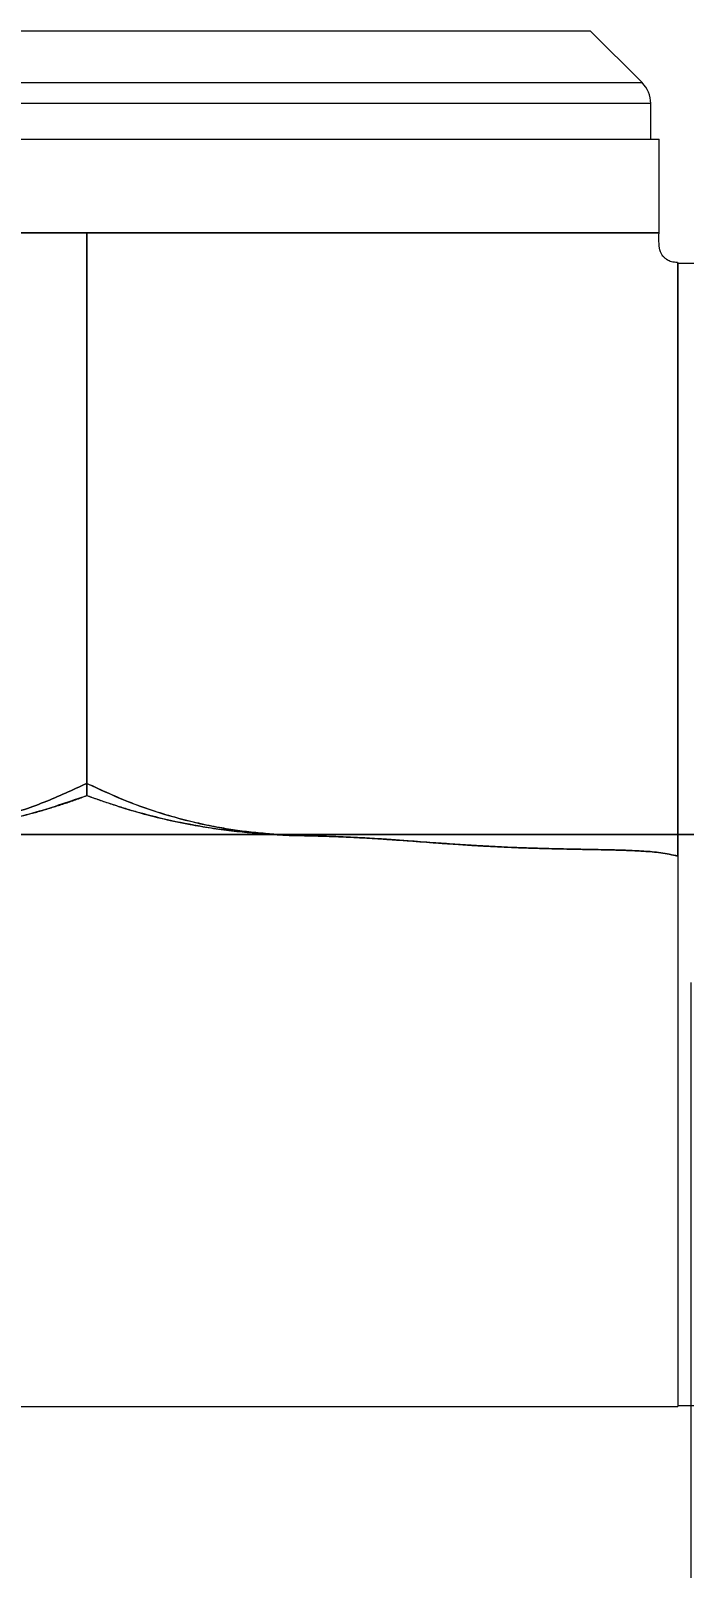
# Model space of a CAD drawing. Header units: millimetres. Extents: x 54 to 415, y 5 to 258.
# Drawn here: x 106.28 to 110.7, y 169.8 to 180.19 of the extents above; entities that cross this region are included whole.
import ezdxf

# ---------------------------------------------------------------- set-up
doc = ezdxf.new("R2010")
doc.units = ezdxf.units.MM
doc.linetypes.add('CENTERX2', pattern=[20.32, 12.7, -2.54, 2.54, -2.54])
doc.styles.add('SLDTEXTSTYLE0', font='TXT', dxfattribs={"width": 0.75})
doc.dimstyles.new('SLDDIMSTYLE0', dxfattribs={"dimtxt": 3.5, "dimasz": 3.302, "dimexe": 0, "dimexo": 0.0625, "dimgap": 0.875, "dimtad": 1, "dimlfac": 15, "dimrnd": 1e-09, "dimzin": 12, "dimdsep": 46, "dimtxsty": 'SLDTEXTSTYLE0', "dimsah": 1, "dimcen": 0.09, "dimadec": 0, "dimazin": 3, "dimtfac": 1, "dimtofl": 0, "dimtmove": 0, "dimatfit": 3, "dimfxl": 1, "dimfrac": 2, "dimtolj": 1, "dimtzin": 12, "dimarcsym": 0})
doc.dimstyles.new('SLDDIMSTYLE2', dxfattribs={"dimtxt": 3.5, "dimasz": 3.302, "dimexe": 0, "dimexo": 0.0625, "dimgap": 0.875, "dimtad": 1, "dimlfac": 15, "dimrnd": 1e-09, "dimzin": 12, "dimdsep": 46, "dimtxsty": 'SLDTEXTSTYLE0', "dimsah": 1, "dimcen": 0.09, "dimadec": 0, "dimazin": 3, "dimtfac": 1, "dimtmove": 0, "dimatfit": 0, "dimfxl": 1, "dimfrac": 2, "dimtolj": 1, "dimtzin": 12, "dimarcsym": 0})

# ---------------------------------------------------------------- blocks, each defined once
blk = doc.blocks.new('_D_6')
at = {"color": 7, "linetype": 'Continuous', "lineweight": 0}
for p, q in [((53.692, 173.759), (53.692, 65.092)), ((177.725, 173.759), (177.725, 65.092)), ((53.692, 66.092), (177.725, 66.092))]:
    blk.add_line(p, q, dxfattribs=at)
for points in [[(53.692, 66.092), (56.994, 65.584), (56.994, 66.6)], [(177.725, 66.092), (174.423, 66.6), (174.423, 65.584)]]:
    blk.add_solid(points, dxfattribs=at)
at = {"color": 7, "linetype": 'Continuous', "lineweight": 0, "char_height": 3.5, "attachment_point": 1, "style": 'SLDTEXTSTYLE0'}
for s, insert in [('Max. working area', (86.31, 70.658)), ('%%c', (129.618, 70.604)), ('1860,50', (134.896, 70.658))]:
    blk.add_mtext(s, dxfattribs=dict(at, insert=insert))
blk = doc.blocks.new('_D_7')
at = {"color": 7, "linetype": 'Continuous', "lineweight": 0}
for p, q in [((110.742, 173.759), (110.742, 97.775)), ((120.675, 173.759), (120.675, 97.775)), ((110.742, 98.775), (104.392, 98.775)), ((110.742, 98.775), (120.675, 98.775)), ((120.675, 98.775), (143.663, 98.775))]:
    blk.add_line(p, q, dxfattribs=at)
for points in [[(110.742, 98.775), (107.44, 99.283), (107.44, 98.267)], [(120.675, 98.775), (123.977, 98.267), (123.977, 99.283)]]:
    blk.add_solid(points, dxfattribs=at)
at = {"color": 7, "linetype": 'Continuous', "lineweight": 0, "char_height": 3.5, "attachment_point": 1, "style": 'SLDTEXTSTYLE0'}
for s, insert in [('%%c', (130.626, 103.287)), ('149', (135.904, 103.34))]:
    blk.add_mtext(s, dxfattribs=dict(at, insert=insert))
blk = doc.blocks.new('_D_8')
at = {"color": 7, "linetype": 'Continuous', "lineweight": 0}
for p, q in [((59.042, 173.759), (59.042, 83.092)), ((172.375, 173.759), (172.375, 83.092)), ((59.042, 84.092), (172.375, 84.092))]:
    blk.add_line(p, q, dxfattribs=at)
for points in [[(59.042, 84.092), (62.344, 83.584), (62.344, 84.6)], [(172.375, 84.092), (169.073, 84.6), (169.073, 83.584)]]:
    blk.add_solid(points, dxfattribs=at)
at = {"color": 7, "linetype": 'Continuous', "lineweight": 0, "char_height": 3.5, "attachment_point": 1, "style": 'SLDTEXTSTYLE0'}
for s, insert in [('Recommended Reach', (84.443, 88.658)), ('%%c', (137.95, 88.604)), ('1700', (143.228, 88.658))]:
    blk.add_mtext(s, dxfattribs=dict(at, insert=insert))

msp = doc.modelspace()

# ---------------------------------------------------------------- linework, layer by layer
at = {"color": 7, "linetype": 'Continuous', "lineweight": 15}
for p, q in [((103.26153, 180.19182), (110.06176, 180.19182)), ((110.41307, 179.84098), (110.06222, 180.19182)), ((102.91022, 179.84098), (110.41118, 179.84098)), ((110.47164, 179.69956), (102.85164, 179.69956)), ((110.47164, 179.45907), (110.47164, 179.69956)), ((102.79529, 179.45907), (110.528, 179.45907)), ((102.85164, 179.45907), (110.47164, 179.45907)), ((110.52831, 178.82486), (110.52831, 179.45907)), ((106.08711, 178.82573), (106.30903, 178.82573)), ((106.30903, 178.82573), (106.08711, 178.82573)), ((106.30903, 178.82573), (106.31235, 178.82573)), ((106.31235, 178.82573), (106.30903, 178.82573)), ((106.31235, 178.82573), (106.47911, 178.82573)), ((106.47911, 178.82573), (106.31235, 178.82573)), ((106.47911, 178.82573), (106.66164, 178.82573)), ((106.66164, 178.82573), (106.47911, 178.82573)), ((106.84418, 178.82573), (106.66164, 178.82573)), ((106.66164, 178.82573), (106.84418, 178.82573)), ((107.01094, 178.82573), (106.84418, 178.82573)), ((106.84418, 178.82573), (107.01094, 178.82573)), ((107.01425, 178.82573), (107.01094, 178.82573)), ((107.01094, 178.82573), (107.01425, 178.82573)), ((107.23617, 178.82573), (107.01425, 178.82573)), ((107.01425, 178.82573), (107.23617, 178.82573)), ((107.59401, 178.82573), (107.23617, 178.82573)), ((107.23617, 178.82573), (107.59401, 178.82573)), ((107.64727, 178.82573), (107.59401, 178.82573)), ((107.59401, 178.82573), (107.64727, 178.82573)), ((107.64947, 178.82573), (107.64727, 178.82573)), ((107.64727, 178.82573), (107.64947, 178.82573)), ((107.97153, 178.82573), (107.64947, 178.82573)), ((107.64947, 178.82573), (107.97153, 178.82573)), ((107.98412, 178.82573), (107.97153, 178.82573)), ((107.97153, 178.82573), (107.98412, 178.82573)), ((108.30831, 178.82573), (107.98412, 178.82573)), ((107.98412, 178.82573), (108.30996, 178.82573)), ((108.30996, 178.82573), (108.30831, 178.82573)), ((108.95922, 178.82573), (108.86662, 178.8252)), ((108.86662, 178.82573), (108.95922, 178.82573)), ((109.14709, 178.82573), (108.95922, 178.82573)), ((108.95922, 178.82573), (109.14709, 178.82573)), ((109.26627, 178.82573), (109.14709, 178.82573)), ((109.14709, 178.82573), (109.26627, 178.82573)), ((109.40685, 178.82573), (109.26627, 178.82573)), ((109.26627, 178.82573), (109.40685, 178.82573)), ((109.52154, 178.82573), (109.40685, 178.82573)), ((109.82002, 178.82573), (109.97474, 178.82573)), ((109.97507, 178.82573), (109.97474, 178.82573)), ((109.97474, 178.82573), (110.01028, 178.82573)), ((110.01028, 178.82573), (109.97507, 178.82573)), ((110.01028, 178.82573), (110.17263, 178.82573)), ((110.16713, 178.82573), (110.01028, 178.82573)), ((110.17263, 178.82573), (110.16713, 178.82573)), ((110.39303, 178.82582), (110.40652, 178.82573)), ((110.40577, 178.82573), (110.39303, 178.82582)), ((110.40652, 178.82573), (110.40577, 178.82573)), ((110.40652, 178.82573), (110.46957, 178.82573)), ((110.46957, 178.82573), (110.48393, 178.82573)), ((110.48393, 178.82573), (110.46957, 178.82544)), ((110.51457, 178.82573), (110.48393, 178.82573)), ((110.48393, 178.82573), (110.51457, 178.82573)), ((110.51493, 178.82573), (110.51457, 178.82573)), ((110.51457, 178.82573), (110.51493, 178.82573)), ((110.52831, 178.82573), (110.51493, 178.82573)), ((110.51493, 178.82573), (110.52831, 178.82573)), ((111.00831, 178.61907), (110.65498, 178.61907)), ((110.65498, 178.61875), (110.65498, 170.89938)), ((107.92704, 174.75907), (107.9241, 174.75967)), ((110.65498, 174.61229), (110.65498, 170.8924)), ((106.21016, 170.8924), (110.65498, 170.8924)), ((110.65498, 170.89907), (111.00831, 170.89907))]:
    msp.add_line(p, q, dxfattribs=at)
at = {"color": 7, "linetype": 'CENTERX2', "lineweight": 0}
msp.add_line((59.04164, 174.75907), (172.37498, 174.75907), dxfattribs=at)
at = {"color": 7, "linetype": 'CENTERX2', "lineweight": 0, "ltscale": 1.333333}
msp.add_line((113.64164, 174.75907), (100.04785, 174.75907), dxfattribs=at)
at = {"color": 7, "linetype": 'Continuous', "lineweight": 15, "flags": 128}
msp.add_lwpolyline([(106.66164, 177.05312), (106.66164, 177.26521), (106.66163, 177.50535), (106.66164, 177.73989), (106.66164, 177.77221), (106.66164, 177.80491), (106.66164, 177.83798), (106.66164, 177.87142), (106.66164, 177.90524), (106.66164, 177.93942), (106.66166, 178.14613), (106.66168, 178.32543), (106.66169, 178.47734), (106.66169, 178.60183), (106.66168, 178.69892), (106.66166, 178.7686), (106.66165, 178.81087), (106.66165, 178.82173), (106.66164, 178.82459), (106.66164, 178.82537), (106.66164, 178.82561), (106.66164, 178.82573)], dxfattribs=at)
at = {"color": 7, "linetype": 'CENTERX2', "lineweight": 0}
msp.add_circle((115.70831, 174.75907), 62.01667, dxfattribs=at)
at = {"color": 7, "linetype": 'Continuous', "lineweight": 15}
msp.add_circle((115.70831, 174.75907), 56.66667, dxfattribs=at)
msp.add_arc((110.27164, 179.69956), 0.2, 0, 45, dxfattribs=at)
for points, knots in [([(106.66164, 178.82573), (106.66164, 178.73712), (106.66163, 178.55988), (106.66159, 178.29404), (106.66159, 178.02776), (106.6617, 177.76106), (106.6617, 177.49451), (106.66167, 177.2291), (106.66164, 176.9477), (106.66164, 176.65256), (106.66165, 176.34241), (106.66163, 176.03638), (106.6617, 175.72825), (106.66166, 175.41807), (106.66165, 175.20888), (106.66164, 175.10397)], [0, 0, 0, 0, 0.07142855, 0.142859047, 0.214285562, 0.286059285, 0.357833463, 0.429141863, 0.49999095, 0.584652597, 0.667038518, 0.749986417, 0.831329995, 0.915408015, 1, 1, 1, 1]), ([(108.86662, 178.8252), (108.83594, 178.82513), (108.76841, 178.82499), (108.65944, 178.82559), (108.54302, 178.82668), (108.42596, 178.82679), (108.34853, 178.82608), (108.30996, 178.82573)], [0, 0, 0, 0, 0.17310748, 0.38097011, 0.59911099, 0.8003155, 1, 1, 1, 1]), ([(109.82002, 178.82556), (109.78898, 178.82568), (109.72773, 178.82592), (109.62822, 178.82606), (109.55779, 178.82585), (109.52154, 178.82573)], [0, 0, 0, 0, 0.33259553, 0.65640972, 1, 1, 1, 1]), ([(109.97474, 178.82573), (109.95499, 178.82567), (109.91879, 178.82555), (109.86678, 178.82547), (109.8344, 178.82553), (109.82002, 178.82556)], [0, 0, 0, 0, 0.40021303, 0.73354689, 1, 1, 1, 1]), ([(110.17263, 178.82573), (110.19386, 178.82567), (110.23762, 178.82552), (110.2973, 178.82571), (110.34988, 178.82594), (110.37922, 178.82586), (110.39247, 178.82583)], [0, 0, 0, 0, 0.24236256, 0.49950637, 0.77386234, 1, 1, 1, 1]), ([(110.29958, 178.82573), (110.2791, 178.82566), (110.24008, 178.82553), (110.19436, 178.82567), (110.17263, 178.82573)], [0, 0, 0, 0, 0.52481628, 1, 1, 1, 1]), ([(110.39247, 178.82583), (110.37964, 178.82586), (110.3517, 178.82595), (110.31788, 178.82581), (110.29958, 178.82573)], [0, 0, 0, 0, 0.45909477, 1, 1, 1, 1]), ([(110.46957, 178.82544), (110.46504, 178.82541), (110.45455, 178.82533), (110.43417, 178.82547), (110.41637, 178.82564), (110.40652, 178.82573)], [0, 0, 0, 0, 0.2538279, 0.58716204, 1, 1, 1, 1]), ([(110.65327, 178.62533), (110.63908, 178.62612), (110.61472, 178.62749), (110.58599, 178.64068), (110.56741, 178.65455), (110.55512, 178.66742), (110.5451, 178.68139), (110.53127, 178.70729), (110.52612, 178.75856), (110.5275, 178.80227), (110.52831, 178.82797)], [0, 0, 0, 0, 0.15282427, 0.26235355, 0.33692166, 0.4036878, 0.45448773, 0.52332726, 0.71970949, 1, 1, 1, 1]), ([(110.65498, 174.61229), (110.65498, 174.71895), (110.65498, 174.93302), (110.65498, 175.25589), (110.65498, 175.57904), (110.65498, 175.89627), (110.65498, 176.20311), (110.65498, 176.49838), (110.65498, 176.78412), (110.65498, 177.05522), (110.65498, 177.30857), (110.65498, 177.54289), (110.65498, 177.75963), (110.65498, 177.93873), (110.65498, 178.08633), (110.65498, 178.2063), (110.65498, 178.31698), (110.65498, 178.41406), (110.65498, 178.49277), (110.65498, 178.55206), (110.65498, 178.5937), (110.65498, 178.61938), (110.65498, 178.62774), (110.65498, 178.62111), (110.65498, 178.60275), (110.65498, 178.57264), (110.65498, 178.5309), (110.65498, 178.46879), (110.65498, 178.37858), (110.65498, 178.25073), (110.65498, 178.09606), (110.65498, 177.91739), (110.65498, 177.71742), (110.65498, 177.49727), (110.65498, 177.25453), (110.65498, 176.99426), (110.65498, 176.72006), (110.65498, 176.43407), (110.65498, 176.13301), (110.65498, 175.84062), (110.65498, 175.56194), (110.65498, 175.31276), (110.65498, 175.073), (110.65498, 174.84307), (110.65498, 174.68944), (110.65498, 174.61229)], [0, 0, 0, 0, 0.02572343, 0.05162553, 0.07809083, 0.10475107, 0.13065673, 0.15656234, 0.18283833, 0.20949763, 0.23538807, 0.26127839, 0.28753815, 0.31417954, 0.33355955, 0.3539379, 0.37431628, 0.39664568, 0.41897536, 0.43909901, 0.45935264, 0.47960568, 0.49999712, 0.51709452, 0.5342407, 0.55146887, 0.56869714, 0.58600606, 0.61195535, 0.63808413, 0.66478288, 0.69167995, 0.71756869, 0.74363898, 0.77028368, 0.79712698, 0.82295616, 0.84896644, 0.87525697, 0.90193192, 0.92320969, 0.94448743, 0.96293676, 0.98138607, 1, 1, 1, 1]), ([(106.66164, 175.10397), (106.66166, 175.16636), (106.66168, 175.28895), (106.66166, 175.47124), (106.66164, 175.67129), (106.66164, 175.8218), (106.66165, 175.92319), (106.66165, 175.95486), (106.66165, 175.98617), (106.66165, 176.01715), (106.66162, 176.0478), (106.66173, 176.0742), (106.66135, 176.10714), (106.66156, 176.1559), (106.66165, 176.21084), (106.66168, 176.26261), (106.66168, 176.3034), (106.66168, 176.34817), (106.66167, 176.39691), (106.66166, 176.44962), (106.66165, 176.50632), (106.66164, 176.62147), (106.66164, 176.80418), (106.66164, 176.96666), (106.66164, 177.05312)], [0, 0, 0, 0, 0.09606708, 0.18875216, 0.28057921, 0.40396658, 0.42038931, 0.43663209, 0.45269764, 0.46858876, 0.48430836, 0.49985947, 0.50922145, 0.53501607, 0.57489272, 0.59377846, 0.61470328, 0.63766765, 0.66267205, 0.68971695, 0.71880278, 0.74992993, 0.86694775, 1, 1, 1, 1]), ([(104.44262, 174.71219), (104.55193, 174.72027), (104.77061, 174.73643), (105.09926, 174.74934), (105.42792, 174.75717), (105.75299, 174.79764), (106.06892, 174.87064), (106.37366, 174.97032), (106.56604, 175.0596), (106.66164, 175.10397)], [0, 0, 0, 0, 0.14456591, 0.28921399, 0.43383459, 0.5780215, 0.7203775, 0.86103382, 1, 1, 1, 1]), ([(106.66164, 175.10397), (106.56604, 175.0596), (106.37366, 174.97032), (106.06892, 174.87064), (105.75298, 174.79764), (105.42791, 174.75717), (105.09924, 174.74934), (104.7706, 174.73643), (104.55192, 174.72027), (104.44262, 174.71219)], [0, 0, 0, 0, 0.1389676, 0.27962537, 0.42198286, 0.56617127, 0.71079333, 0.85544218, 1, 1, 1, 1]), ([(106.66164, 175.02154), (106.66164, 175.03511), (106.66164, 175.06257), (106.66164, 175.09006), (106.66164, 175.10397)], [0, 0, 0, 0, 0.49417967, 1, 1, 1, 1]), ([(107.9241, 174.75967), (107.90586, 174.76144), (107.86556, 174.76533), (107.80444, 174.77074), (107.74141, 174.77778), (107.67985, 174.78579), (107.61888, 174.79495), (107.53101, 174.80993), (107.41626, 174.8333), (107.21633, 174.88366), (106.9604, 174.96564), (106.76129, 175.05783), (106.66164, 175.10397)], [0, 0, 0, 0, 0.04176144, 0.09223486, 0.13979984, 0.18623734, 0.23366781, 0.28024445, 0.38931597, 0.50035632, 0.74995005, 1, 1, 1, 1]), ([(106.66164, 175.10397), (106.66164, 175.09006), (106.66164, 175.06257), (106.66164, 175.03511), (106.66164, 175.02154)], [0, 0, 0, 0, 0.50583207, 1, 1, 1, 1]), ([(106.66164, 175.10397), (106.74728, 175.06394), (106.91892, 174.9837), (107.18832, 174.89105), (107.46311, 174.81999), (107.6916, 174.78167), (107.86895, 174.76495), (107.99532, 174.75291), (108.12458, 174.7516), (108.2525, 174.74772), (108.38001, 174.74329), (108.50545, 174.73737), (108.6397, 174.72949), (108.79032, 174.71896), (108.95205, 174.70692), (109.11966, 174.69454), (109.28134, 174.68397), (109.44312, 174.67517), (109.60152, 174.66846), (109.75116, 174.66382), (109.88758, 174.66063), (110.01567, 174.65826), (110.14164, 174.65593), (110.25309, 174.65342), (110.3468, 174.65), (110.42546, 174.64595), (110.50467, 174.63954), (110.58198, 174.63066), (110.63162, 174.61817), (110.65498, 174.61229)], [0, 0, 0, 0, 0.06994222, 0.1401809, 0.21047598, 0.27983947, 0.31133966, 0.34233223, 0.37373148, 0.40695643, 0.43705811, 0.46815743, 0.49990295, 0.53658716, 0.57990191, 0.61993902, 0.66097273, 0.69981538, 0.73985352, 0.77830636, 0.8106195, 0.84084538, 0.87312602, 0.90386911, 0.92335175, 0.94252514, 0.96215209, 0.98218968, 1, 1, 1, 1]), ([(106.66164, 175.02154), (106.5475, 174.98184), (106.3192, 174.90243), (105.9797, 174.825), (105.74491, 174.78978), (105.61863, 174.77657), (105.58739, 174.77353), (105.55689, 174.77078), (105.52604, 174.76824), (105.49892, 174.76615), (105.47261, 174.76423), (105.44081, 174.76201), (105.41559, 174.76022), (105.39923, 174.75907)], [0, 0, 0, 0, 0.27999218, 0.56002509, 0.80561006, 0.82987498, 0.85433094, 0.8783493, 0.90085852, 0.92609977, 0.94140315, 0.96198926, 1, 1, 1, 1]), ([(105.39923, 174.75907), (105.47977, 174.76479), (105.6403, 174.77619), (105.87984, 174.80915), (106.06441, 174.84541), (106.19572, 174.87655), (106.27453, 174.89686), (106.35287, 174.91867), (106.43084, 174.94202), (106.50832, 174.9669), (106.58538, 174.99324), (106.63623, 175.01211), (106.66164, 175.02154)], [0, 0, 0, 0, 0.18708628, 0.37289474, 0.55994421, 0.62277778, 0.68564243, 0.74856186, 0.81124147, 0.87427763, 0.93716025, 1, 1, 1, 1]), ([(106.66164, 175.02154), (106.77577, 174.98182), (107.00405, 174.90238), (107.2634, 174.84345), (107.42903, 174.8137), (107.49928, 174.80237), (107.56944, 174.7923), (107.63977, 174.78346), (107.70984, 174.77589), (107.77988, 174.76952), (107.85115, 174.76399), (107.89928, 174.76114), (107.9241, 174.75967)], [0, 0, 0, 0, 0.27997369, 0.55998802, 0.61508086, 0.67004634, 0.7249011, 0.77936361, 0.83431118, 0.8882519, 0.94237326, 1, 1, 1, 1]), ([(107.92405, 174.75907), (107.84351, 174.76479), (107.68298, 174.77619), (107.44345, 174.80915), (107.25888, 174.84541), (107.12757, 174.87655), (107.04876, 174.89686), (106.97042, 174.91867), (106.89244, 174.94202), (106.81497, 174.9669), (106.73791, 174.99324), (106.68706, 175.01211), (106.66164, 175.02154)], [0, 0, 0, 0, 0.18708634, 0.37289484, 0.55994435, 0.62277794, 0.6856426, 0.74856205, 0.81124167, 0.87427785, 0.93716048, 1, 1, 1, 1]), ([(110.65498, 174.61229), (110.61667, 174.62086), (110.54093, 174.6378), (110.422, 174.6461), (110.3031, 174.65188), (110.19985, 174.65453), (110.09945, 174.65658), (109.99947, 174.6584), (109.88898, 174.66053), (109.76618, 174.66338), (109.62607, 174.6674), (109.46286, 174.67408), (109.30167, 174.68256), (109.14788, 174.69259), (108.99363, 174.70358), (108.85035, 174.71431), (108.71288, 174.72427), (108.58775, 174.73253), (108.46739, 174.73899), (108.35666, 174.74378), (108.25795, 174.7472), (108.17891, 174.74937), (108.11926, 174.75079), (108.07981, 174.75168), (108.04111, 174.75241), (108.00204, 174.75328), (107.96279, 174.75631), (107.93623, 174.7582), (107.92405, 174.75907)], [0, 0, 0, 0, 0.042973, 0.08495207, 0.13039921, 0.1735442, 0.19815081, 0.24048301, 0.28315701, 0.31929562, 0.37513651, 0.43681687, 0.49835118, 0.55207835, 0.60576584, 0.66786856, 0.70957938, 0.75685959, 0.80533663, 0.8417075, 0.87836495, 0.91360227, 0.92838677, 0.94377909, 0.95685583, 0.97081612, 0.98661253, 1, 1, 1, 1]), ([(107.92704, 174.75907), (107.92713, 174.75905), (107.92733, 174.75902), (107.9278, 174.75896), (107.92895, 174.75884), (107.93306, 174.75847), (107.94848, 174.75727), (107.9708, 174.75568), (107.99569, 174.75397), (108.044, 174.75161), (108.11934, 174.7512), (108.22246, 174.74816), (108.32499, 174.745), (108.42667, 174.74083), (108.5276, 174.73585), (108.62699, 174.72997), (108.73143, 174.72296), (108.86432, 174.71326), (109.01376, 174.70209), (109.16423, 174.69149), (109.28521, 174.68371), (109.38851, 174.67798), (109.48375, 174.67334), (109.57694, 174.66944), (109.66745, 174.66625), (109.75867, 174.66363), (109.85622, 174.66125), (109.96874, 174.65895), (110.07885, 174.65696), (110.19243, 174.65472), (110.30336, 174.65187), (110.42226, 174.64608), (110.54105, 174.63779), (110.61672, 174.62085), (110.65498, 174.61229)], [0, 0, 0, 0, 0.00009731, 0.00021587, 0.00052227, 0.00137159, 0.00474329, 0.01749364, 0.0259323, 0.03212274, 0.07056159, 0.10859443, 0.14533826, 0.18312996, 0.22026798, 0.25623641, 0.2923887, 0.3351463, 0.40245838, 0.4568459, 0.50068266, 0.53550003, 0.57038139, 0.60532649, 0.63785159, 0.66977435, 0.70547097, 0.74494206, 0.79327852, 0.82632796, 0.8696108, 0.91502971, 0.95703347, 1, 1, 1, 1])]:
    msp.add_open_spline(points, degree=3, knots=knots, dxfattribs=at)
for points in [[(108.30996, 178.82573), (108.40608, 178.82573), (108.59832, 178.82573), (108.77719, 178.82573), (108.86662, 178.82573)], [(109.40685, 178.82573), (109.48083, 178.82573), (109.62881, 178.82573), (109.75628, 178.82573), (109.82002, 178.82573)], [(110.39303, 178.82582), (110.39294, 178.82582), (110.39275, 178.82582), (110.39256, 178.82582), (110.39247, 178.82583)], [(110.39247, 178.82583), (110.39256, 178.82582), (110.39275, 178.82582), (110.39294, 178.82582), (110.39303, 178.82582)]]:
    msp.add_open_spline(points, degree=3, dxfattribs=at)

# ---------------------------------------------------------------- dimensions: what is measured, and where the dimension line sits
at = {"color": 7, "linetype": 'Continuous', "lineweight": 0}
for base, p1, p2, text, dimstyle, picture, middle in [((177.72498, 66.0924), (53.69164, 174.75907), (177.72498, 174.75907), 'Max. working area %%c<>', 'SLDDIMSTYLE0', '_D_6', (119.008, 66.0924)), ((172.37498, 84.0924), (59.04164, 174.75907), (172.37498, 174.75907), 'Recommended Reach %%c<>', 'SLDDIMSTYLE0', '_D_8', (119.008, 84.0924)), ((120.67498, 98.77487), (110.74164, 174.75907), (120.67498, 174.75907), '%%c<>', 'SLDDIMSTYLE2', '_D_7', (137.14427, 98.77487))]:
    dim = msp.add_linear_dim(base=base, p1=p1, p2=p2, text=text, dimstyle=dimstyle, dxfattribs=at)
    dim.commit()
    dim.dimension.update_dxf_attribs({"geometry": picture, "text_midpoint": middle, "dimtype": 160})

doc.saveas('drawing.dxf')
